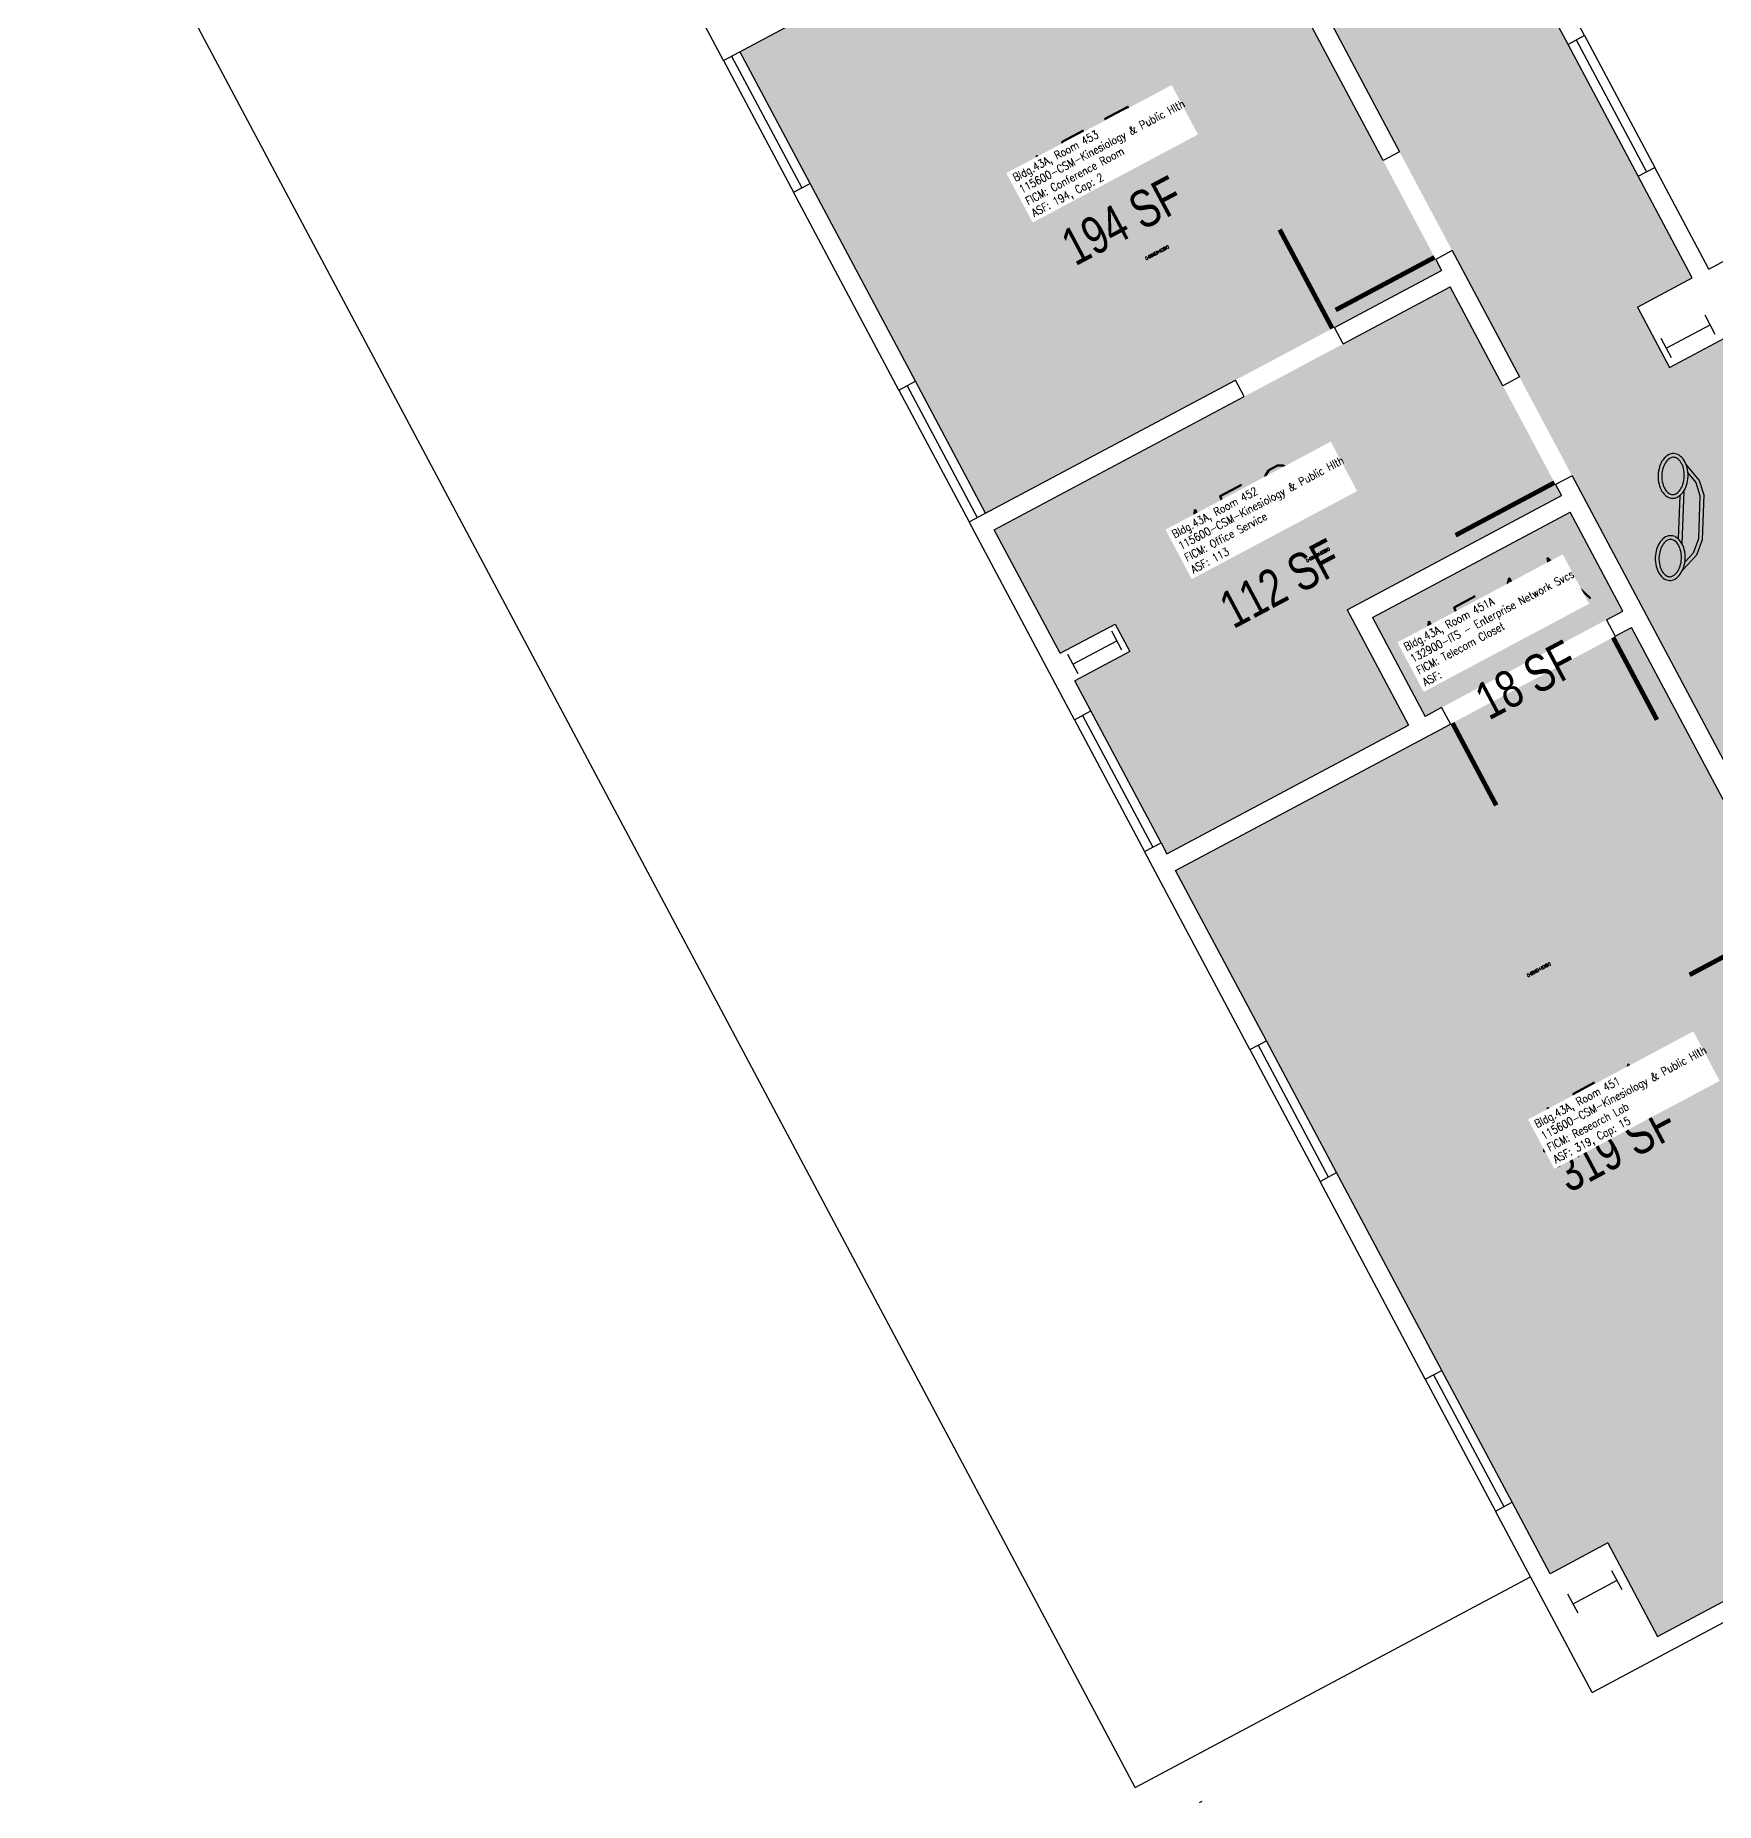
# Model space of a CAD drawing. Header units: inches. Extents: x 69216223 to 69217558, y 27666214 to 27667522.
# Drawn here: x 69216223 to 69216763, y 27666331 to 27666899 of the extents above; entities that cross this region are included whole.
import ezdxf
from ezdxf.enums import TextEntityAlignment as Align

# ---------------------------------------------------------------- set-up
doc = ezdxf.new("R2010")
doc.units = ezdxf.units.IN
doc.header["$LTSCALE"] = 100
doc.header["$MEASUREMENT"] = 0
doc.layers.get('0').update_dxf_attribs({"linetype": 'CONTINUOUS'})
for name, color, linetype in [('A-COLS', 5, 'CONTINUOUS'), ('A-DOOR', 2, 'CONTINUOUS'), ('A-GLAZ', 1, 'CONTINUOUS'), ('A-IDEN-ICON', 4, 'CONTINUOUS'), ('A-IDEN-RNUM', 7, 'CONTINUOUS'), ('A-IDEN-SNUM', 4, 'CONTINUOUS'), ('A-IDEN-VNUM', 4, 'CONTINUOUS'), ('A-ROOF', 2, 'CONTINUOUS'), ('A-WALL', 5, 'CONTINUOUS'), ('AREA-TEXT', 3, 'CONTINUOUS'), ('Rooms-Category-Color', 7, 'CONTINUOUS'), ('Rooms-College-Color', 7, 'CONTINUOUS'), ('Rooms-Department-Color', 7, 'CONTINUOUS'), ('Rooms-Division-Color', 7, 'CONTINUOUS'), ('Rooms-Information', 7, 'CONTINUOUS')]:
    doc.layers.add(name, color=color, linetype=linetype)
doc.styles.add('AREA', font='arial.ttf', dxfattribs={"width": 0.75, "height": 12})
doc.styles.add('ROOMSNUMBER', font='TXT.SHX', dxfattribs={"height": 1})
doc.styles.add('ROOMVNUMBER', font='simplex.shx', dxfattribs={"width": 0.85})

# ---------------------------------------------------------------- blocks, each defined once
blk = doc.blocks.new('COL1')
for p, q in [((-0.5, 0.5), (0.5, 0.5)), ((0, 0.5), (0, -0.5)), ((-0.5, -0.5), (0.5, -0.5))]:
    blk.add_line(p, q)
blk = doc.blocks.new('CPPHONE')
for p, q in [((0.0096, 0.0252), (-0.0196, -0.0252)), ((0.0169, 0.0279), (-0.0182, -0.0329))]:
    blk.add_line(p, q)
for points in [[(0.0288, 0.0786, 0.139889), (0.0216, 0.0804, 0.107118), (0.0122, 0.0781, 0.079812), (0.0039, 0.0722, 0.067459), (-0.0035, 0.0626, 0.067459), (-0.008, 0.0515, 0.079812), (-0.009, 0.0413, 0.107118), (-0.0064, 0.032, 0.139889), (-0.0012, 0.0267, 0.139889), (0.0061, 0.0248, 0.107118), (0.0155, 0.0272, 0.079812), (0.0238, 0.0331, 0.067459), (0.0312, 0.0426, 0.067459), (0.0357, 0.0538, 0.079812), (0.0367, 0.0639, 0.107118), (0.034, 0.0732, 0.139889)], [(0.0263, 0.0743, 0.139889), (0.0218, 0.0754, 0.107118), (0.0144, 0.0736, 0.079812), (0.0074, 0.0686, 0.067459), (0.0008, 0.0601, 0.067459), (-0.0032, 0.0502, 0.079812), (-0.004, 0.0417, 0.107118), (-0.0019, 0.0344, 0.139889), (0.0013, 0.031, 0.139889), (0.0059, 0.0298, 0.107118), (0.0133, 0.0317, 0.079812), (0.0203, 0.0367, 0.067459), (0.0268, 0.0451, 0.067459), (0.0309, 0.055, 0.079812), (0.0317, 0.0636, 0.107118), (0.0296, 0.0709, 0.139889)], [(-0.0262, -0.0167, 0.139889), (-0.0334, -0.0148, 0.107118), (-0.0428, -0.0172, 0.079812), (-0.0511, -0.0231, 0.067459), (-0.0585, -0.0326, 0.067459), (-0.063, -0.0438, 0.079812), (-0.064, -0.0539, 0.107118), (-0.0614, -0.0632, 0.139889), (-0.0562, -0.0686, 0.139889), (-0.0489, -0.0704, 0.107118), (-0.0395, -0.0681, 0.079812), (-0.0312, -0.0622, 0.067459), (-0.0238, -0.0526, 0.067459), (-0.0193, -0.0415, 0.079812), (-0.0183, -0.0313, 0.107118), (-0.021, -0.022, 0.139889)], [(-0.0287, -0.021, 0.139889), (-0.0332, -0.0198, 0.107118), (-0.0406, -0.0217, 0.079812), (-0.0476, -0.0267, 0.067459), (-0.0542, -0.0351, 0.067459), (-0.0582, -0.045, 0.079812), (-0.059, -0.0536, 0.107118), (-0.0569, -0.0609, 0.139889), (-0.0537, -0.0643, 0.139889), (-0.0491, -0.0654, 0.107118), (-0.0417, -0.0636, 0.079812), (-0.0347, -0.0586, 0.067459), (-0.0282, -0.0501, 0.067459), (-0.0241, -0.0402, 0.079812), (-0.0233, -0.0317, 0.107118), (-0.0254, -0.0244, 0.139889)]]:
    blk.add_lwpolyline(points, format="xyb", close=True)
for points in [[(0.0364, 0.0572), (0.0417, 0.0308), (0.0382, 0.0108), (0.0082, -0.0411), (-0.0083, -0.0558), (-0.0338, -0.0645)], [(0.0334, 0.047), (0.0366, 0.0307), (0.0334, 0.0126), (0.0043, -0.0379), (-0.0109, -0.0514), (-0.0265, -0.0567)]]:
    blk.add_lwpolyline(points)

msp = doc.modelspace()

# ---------------------------------------------------------------- hatches: boundary and pattern name
at = {"layer": 'Rooms-Category-Color', "true_color": 0xadadad}
for points in [[(69216587.34, 27667105.04), (69216595.8, 27667089.15), (69216609.04, 27667096.2), (69216628.31, 27667060.01), (69216615.07, 27667052.96), (69216627.29, 27667030.01), (69216640.53, 27667037.06), (69216755.66, 27666820.8), (69216738.01, 27666811.4), (69216748.35, 27666791.98), (69216766, 27666801.38), (69216822.39, 27666695.46), (69217117.21, 27666852.42), (69217145.41, 27666799.45), (69217101.28, 27666775.96), (69217109.74, 27666760.07), (69217081.49, 27666745.03), (69217073.03, 27666760.92), (69217067.73, 27666758.1), (69217103.45, 27666691.01), (69217071.67, 27666674.1), (69217095.17, 27666629.96), (69217024.55, 27666592.37), (69217001.06, 27666636.5), (69216969.28, 27666619.58), (69216933.56, 27666686.67), (69216928.27, 27666683.85), (69216936.73, 27666667.96), (69216908.48, 27666652.92), (69216900.02, 27666668.81), (69216794.1, 27666612.42), (69216544.09, 27667082.01)], [(69216652.88, 27666711.7), (69216669.79, 27666679.92), (69216675.09, 27666682.74), (69216733.35, 27666713.76), (69216716.43, 27666745.53)]]:
    msp.add_hatch(color=253, dxfattribs=at).paths.add_polyline_path(points)
at = {"layer": 'Rooms-Category-Color', "true_color": 0xfa9ba3}
for points in [[(69216596.13, 27666971.5), (69216592.59, 27666969.62), (69216449.6, 27666893.49), (69216472.15, 27666851.12), (69216505.99, 27666787.57), (69216528.55, 27666745.2), (69216640.65, 27666804.88), (69216675.08, 27666823.21), (69216673.2, 27666826.74)], [(69216531.37, 27666739.9), (69216552.52, 27666700.18), (69216570.17, 27666709.58), (69216574.87, 27666700.75), (69216557.21, 27666691.35), (69216562.38, 27666681.65), (69216584.94, 27666639.28), (69216586.82, 27666635.75), (69216664.5, 27666677.1), (69216644.76, 27666714.17), (69216713.61, 27666750.83), (69216711.73, 27666754.36), (69216677.9, 27666817.91), (69216643.47, 27666799.59)]]:
    msp.add_hatch(color=241, dxfattribs=at).paths.add_polyline_path(points)
at = {"layer": 'Rooms-Category-Color', "true_color": 0xe3f498}
msp.add_hatch(color=61, dxfattribs=at).paths.add_polyline_path([(69216781.74, 27666605.84), (69216788.8, 27666609.6), (69216786.92, 27666613.13), (69216736.17, 27666708.46), (69216730.87, 27666705.64), (69216677.91, 27666677.44), (69216589.64, 27666630.45), (69216618.78, 27666575.72), (69216641.33, 27666533.35), (69216675.17, 27666469.8), (69216697.73, 27666427.43), (69216709.95, 27666404.48), (69216728.48, 27666414.35), (69216744.46, 27666384.34), (69216784.18, 27666405.48), (69216819.49, 27666424.28), (69216830.08, 27666429.92), (69216865.39, 27666448.72)])
at = {"layer": 'Rooms-College-Color', "true_color": 0xadadad}
for points in [[(69216587.34, 27667105.04), (69216595.8, 27667089.15), (69216609.04, 27667096.2), (69216628.31, 27667060.01), (69216615.07, 27667052.96), (69216627.29, 27667030.01), (69216640.53, 27667037.06), (69216755.66, 27666820.8), (69216738.01, 27666811.4), (69216748.35, 27666791.98), (69216766, 27666801.38), (69216822.39, 27666695.46), (69217117.21, 27666852.42), (69217145.41, 27666799.45), (69217101.28, 27666775.96), (69217109.74, 27666760.07), (69217081.49, 27666745.03), (69217073.03, 27666760.92), (69217067.73, 27666758.1), (69217103.45, 27666691.01), (69217071.67, 27666674.1), (69217095.17, 27666629.96), (69217024.55, 27666592.37), (69217001.06, 27666636.5), (69216969.28, 27666619.58), (69216933.56, 27666686.67), (69216928.27, 27666683.85), (69216936.73, 27666667.96), (69216908.48, 27666652.92), (69216900.02, 27666668.81), (69216794.1, 27666612.42), (69216544.09, 27667082.01)], [(69216652.88, 27666711.7), (69216669.79, 27666679.92), (69216675.09, 27666682.74), (69216733.35, 27666713.76), (69216716.43, 27666745.53)]]:
    msp.add_hatch(color=253, dxfattribs=at).paths.add_polyline_path(points)
at = {"layer": 'Rooms-College-Color', "true_color": 0xffe090}
for points in [[(69216596.13, 27666971.5), (69216592.59, 27666969.62), (69216449.6, 27666893.49), (69216472.15, 27666851.12), (69216505.99, 27666787.57), (69216528.55, 27666745.2), (69216640.65, 27666804.88), (69216675.08, 27666823.21), (69216673.2, 27666826.74)], [(69216531.37, 27666739.9), (69216552.52, 27666700.18), (69216570.17, 27666709.58), (69216574.87, 27666700.75), (69216557.21, 27666691.35), (69216562.38, 27666681.65), (69216584.94, 27666639.28), (69216586.82, 27666635.75), (69216664.5, 27666677.1), (69216644.76, 27666714.17), (69216713.61, 27666750.83), (69216711.73, 27666754.36), (69216677.9, 27666817.91), (69216643.47, 27666799.59)], [(69216781.74, 27666605.84), (69216788.8, 27666609.6), (69216786.92, 27666613.13), (69216736.17, 27666708.46), (69216730.87, 27666705.64), (69216677.91, 27666677.44), (69216589.64, 27666630.45), (69216618.78, 27666575.72), (69216641.33, 27666533.35), (69216675.17, 27666469.8), (69216697.73, 27666427.43), (69216709.95, 27666404.48), (69216728.48, 27666414.35), (69216744.46, 27666384.34), (69216784.18, 27666405.48), (69216819.49, 27666424.28), (69216830.08, 27666429.92), (69216865.39, 27666448.72)]]:
    msp.add_hatch(color=41, dxfattribs=at).paths.add_polyline_path(points)
at = {"layer": 'Rooms-Department-Color', "true_color": 0xacacac}
for points in [[(69216587.34, 27667105.04), (69216595.8, 27667089.15), (69216609.04, 27667096.2), (69216628.31, 27667060.01), (69216615.07, 27667052.96), (69216627.29, 27667030.01), (69216640.53, 27667037.06), (69216755.66, 27666820.8), (69216738.01, 27666811.4), (69216748.35, 27666791.98), (69216766, 27666801.38), (69216822.39, 27666695.46), (69217117.21, 27666852.42), (69217145.41, 27666799.45), (69217101.28, 27666775.96), (69217109.74, 27666760.07), (69217081.49, 27666745.03), (69217073.03, 27666760.92), (69217067.73, 27666758.1), (69217103.45, 27666691.01), (69217071.67, 27666674.1), (69217095.17, 27666629.96), (69217024.55, 27666592.37), (69217001.06, 27666636.5), (69216969.28, 27666619.58), (69216933.56, 27666686.67), (69216928.27, 27666683.85), (69216936.73, 27666667.96), (69216908.48, 27666652.92), (69216900.02, 27666668.81), (69216794.1, 27666612.42), (69216544.09, 27667082.01)], [(69216652.88, 27666711.7), (69216669.79, 27666679.92), (69216675.09, 27666682.74), (69216733.35, 27666713.76), (69216716.43, 27666745.53)]]:
    msp.add_hatch(color=253, dxfattribs=at).paths.add_polyline_path(points)
at = {"layer": 'Rooms-Department-Color', "true_color": 0xffe090}
for points in [[(69216596.13, 27666971.5), (69216592.59, 27666969.62), (69216449.6, 27666893.49), (69216472.15, 27666851.12), (69216505.99, 27666787.57), (69216528.55, 27666745.2), (69216640.65, 27666804.88), (69216675.08, 27666823.21), (69216673.2, 27666826.74)], [(69216531.37, 27666739.9), (69216552.52, 27666700.18), (69216570.17, 27666709.58), (69216574.87, 27666700.75), (69216557.21, 27666691.35), (69216562.38, 27666681.65), (69216584.94, 27666639.28), (69216586.82, 27666635.75), (69216664.5, 27666677.1), (69216644.76, 27666714.17), (69216713.61, 27666750.83), (69216711.73, 27666754.36), (69216677.9, 27666817.91), (69216643.47, 27666799.59)], [(69216781.74, 27666605.84), (69216788.8, 27666609.6), (69216786.92, 27666613.13), (69216736.17, 27666708.46), (69216730.87, 27666705.64), (69216677.91, 27666677.44), (69216589.64, 27666630.45), (69216618.78, 27666575.72), (69216641.33, 27666533.35), (69216675.17, 27666469.8), (69216697.73, 27666427.43), (69216709.95, 27666404.48), (69216728.48, 27666414.35), (69216744.46, 27666384.34), (69216784.18, 27666405.48), (69216819.49, 27666424.28), (69216830.08, 27666429.92), (69216865.39, 27666448.72)]]:
    msp.add_hatch(color=41, dxfattribs=at).paths.add_polyline_path(points)
at = {"layer": 'Rooms-Division-Color', "true_color": 0xadadad}
for points in [[(69216587.34, 27667105.04), (69216595.8, 27667089.15), (69216609.04, 27667096.2), (69216628.31, 27667060.01), (69216615.07, 27667052.96), (69216627.29, 27667030.01), (69216640.53, 27667037.06), (69216755.66, 27666820.8), (69216738.01, 27666811.4), (69216748.35, 27666791.98), (69216766, 27666801.38), (69216822.39, 27666695.46), (69217117.21, 27666852.42), (69217145.41, 27666799.45), (69217101.28, 27666775.96), (69217109.74, 27666760.07), (69217081.49, 27666745.03), (69217073.03, 27666760.92), (69217067.73, 27666758.1), (69217103.45, 27666691.01), (69217071.67, 27666674.1), (69217095.17, 27666629.96), (69217024.55, 27666592.37), (69217001.06, 27666636.5), (69216969.28, 27666619.58), (69216933.56, 27666686.67), (69216928.27, 27666683.85), (69216936.73, 27666667.96), (69216908.48, 27666652.92), (69216900.02, 27666668.81), (69216794.1, 27666612.42), (69216544.09, 27667082.01)], [(69216652.88, 27666711.7), (69216669.79, 27666679.92), (69216675.09, 27666682.74), (69216733.35, 27666713.76), (69216716.43, 27666745.53)]]:
    msp.add_hatch(color=253, dxfattribs=at).paths.add_polyline_path(points)
at = {"layer": 'Rooms-Division-Color', "true_color": 0xffe090}
for points in [[(69216596.13, 27666971.5), (69216592.59, 27666969.62), (69216449.6, 27666893.49), (69216472.15, 27666851.12), (69216505.99, 27666787.57), (69216528.55, 27666745.2), (69216640.65, 27666804.88), (69216675.08, 27666823.21), (69216673.2, 27666826.74)], [(69216531.37, 27666739.9), (69216552.52, 27666700.18), (69216570.17, 27666709.58), (69216574.87, 27666700.75), (69216557.21, 27666691.35), (69216562.38, 27666681.65), (69216584.94, 27666639.28), (69216586.82, 27666635.75), (69216664.5, 27666677.1), (69216644.76, 27666714.17), (69216713.61, 27666750.83), (69216711.73, 27666754.36), (69216677.9, 27666817.91), (69216643.47, 27666799.59)], [(69216781.74, 27666605.84), (69216788.8, 27666609.6), (69216786.92, 27666613.13), (69216736.17, 27666708.46), (69216730.87, 27666705.64), (69216677.91, 27666677.44), (69216589.64, 27666630.45), (69216618.78, 27666575.72), (69216641.33, 27666533.35), (69216675.17, 27666469.8), (69216697.73, 27666427.43), (69216709.95, 27666404.48), (69216728.48, 27666414.35), (69216744.46, 27666384.34), (69216784.18, 27666405.48), (69216819.49, 27666424.28), (69216830.08, 27666429.92), (69216865.39, 27666448.72)]]:
    msp.add_hatch(color=41, dxfattribs=at).paths.add_polyline_path(points)

# ---------------------------------------------------------------- linework, layer by layer
at = {"layer": 'A-DOOR'}
for points in [[(69216672.84, 27666827.4, 1.5, 1.5, 0), (69216641.07, 27666810.48, 0, 0, 0), (69216640.71, 27666811.15, 0, 0, -0.414214), (69216657.6, 27666859.22, 0, 0, -0.414214)], [(69216639.99, 27666804.53, 1.5, 1.5, 0), (69216623.07, 27666836.31, 0, 0, 0), (69216622.41, 27666835.95, 0, 0, 0.414214), (69216609.58, 27666786.64, 0, 0, 0.414214)], [(69216711.38, 27666755.02, 1.5, 1.5, 0), (69216679.6, 27666738.1, 0, 0, 0), (69216679.25, 27666738.77, 0, 0, -0.414214), (69216696.14, 27666786.84, 0, 0, -0.414214)], [(69216730.21, 27666705.29, 1.5, 1.5, 0), (69216744.31, 27666678.81, 0, 0, 0), (69216744.97, 27666679.16, 0, 0, -0.414214), (69216704.39, 27666691.54, 0, 0, -0.414214)], [(69216678.57, 27666677.8, 1.5, 1.5, 0), (69216692.67, 27666651.31, 0, 0, 0), (69216692.01, 27666650.96, 0, 0, 0.414214), (69216704.39, 27666691.54, 0, 0, 0.414214)], [(69216786.57, 27666613.79, 1.5, 1.5, 0), (69216754.79, 27666596.87, 0, 0, 0), (69216754.44, 27666597.53, 0, 0, -0.414214), (69216771.33, 27666645.61, 0, 0, -0.414214)]]:
    msp.add_lwpolyline(points, format="xyseb", dxfattribs=at)
at = {"layer": 'A-GLAZ'}
for p, q in [((69216738.27, 27666853.46), (69216715.72, 27666895.83)), ((69216718.37, 27666897.24), (69216740.92, 27666854.87)), ((69216721.01, 27666898.65), (69216743.57, 27666856.28)), ((69216444.3, 27666890.67), (69216466.86, 27666848.3)), ((69216446.95, 27666892.08), (69216469.51, 27666849.71)), ((69216472.15, 27666851.12), (69216449.6, 27666893.49)), ((69216528.55, 27666745.2), (69216505.99, 27666787.57)), ((69216500.69, 27666784.75), (69216523.25, 27666742.38)), ((69216503.34, 27666786.16), (69216525.9, 27666743.79)), ((69216557.09, 27666678.83), (69216579.65, 27666636.46)), ((69216559.74, 27666680.24), (69216582.29, 27666637.87)), ((69216584.94, 27666639.28), (69216562.38, 27666681.65)), ((69216613.48, 27666572.9), (69216636.04, 27666530.53)), ((69216616.13, 27666574.31), (69216638.69, 27666531.94)), ((69216641.33, 27666533.35), (69216618.78, 27666575.72)), ((69216697.73, 27666427.43), (69216675.17, 27666469.8)), ((69216669.87, 27666466.98), (69216692.43, 27666424.61)), ((69216672.52, 27666468.39), (69216695.08, 27666426.02))]:
    msp.add_line(p, q, dxfattribs=at)
at = {"layer": 'A-ROOF'}
for q in [(69216223.2, 27666999.54), (69216703.71, 27666403.42)]:
    msp.add_line((69216576.6, 27666335.75), q, dxfattribs=at)
at = {"layer": 'A-WALL'}
for p, q in [((69216563.83, 27667044.94), (69216661.57, 27666861.34)), ((69216656.28, 27666858.52), (69216596.13, 27666971.5)), ((69216715.72, 27666895.83), (69216681.88, 27666959.38)), ((69216721.01, 27666898.65), (69216687.18, 27666962.2)), ((69216444.3, 27666890.67), (69216410.47, 27666954.23)), ((69216444.3, 27666890.67), (69216560.82, 27666952.71)), ((69216721.01, 27666898.65), (69216715.72, 27666895.83)), ((69216661.57, 27666861.34), (69216656.28, 27666858.52)), ((69216738.27, 27666853.46), (69216743.57, 27666856.28)), ((69216760.96, 27666823.62), (69216743.57, 27666856.28)), ((69216466.86, 27666848.3), (69216472.15, 27666851.12)), ((69216505.99, 27666787.57), (69216472.15, 27666851.12)), ((69216755.66, 27666820.8), (69216738.27, 27666853.46)), ((69216500.69, 27666784.75), (69216466.86, 27666848.3)), ((69216678.49, 27666829.56), (69216673.2, 27666826.74)), ((69216673.2, 27666826.74), (69216675.08, 27666823.21)), ((69216678.49, 27666829.56), (69216700.11, 27666788.96)), ((69216760.96, 27666823.62), (69216773.32, 27666830.2)), ((69216640.65, 27666804.88), (69216675.08, 27666823.21)), ((69216738.01, 27666811.4), (69216755.66, 27666820.8)), ((69216643.47, 27666799.59), (69216677.9, 27666817.91)), ((69216694.81, 27666786.14), (69216677.9, 27666817.91)), ((69216738.01, 27666811.4), (69216748.35, 27666791.98)), ((69216643.47, 27666799.59), (69216640.65, 27666804.88)), ((69216748.35, 27666791.98), (69216766, 27666801.38)), ((69216500.69, 27666784.75), (69216505.99, 27666787.57)), ((69216523.25, 27666742.38), (69216608.87, 27666787.96)), ((69216611.69, 27666782.67), (69216608.87, 27666787.96)), ((69216700.11, 27666788.96), (69216694.81, 27666786.14)), ((69216531.37, 27666739.9), (69216611.69, 27666782.67)), ((69216717.03, 27666757.18), (69216711.73, 27666754.36)), ((69216711.73, 27666754.36), (69216713.61, 27666750.83)), ((69216717.03, 27666757.18), (69216775.3, 27666647.73)), ((69216644.76, 27666714.17), (69216713.61, 27666750.83)), ((69216557.09, 27666678.83), (69216523.25, 27666742.38)), ((69216652.88, 27666711.7), (69216716.43, 27666745.53)), ((69216733.35, 27666713.76), (69216716.43, 27666745.53)), ((69216552.52, 27666700.18), (69216531.37, 27666739.9)), ((69216644.76, 27666714.17), (69216664.5, 27666677.1)), ((69216728.05, 27666710.94), (69216733.35, 27666713.76)), ((69216552.52, 27666700.18), (69216570.17, 27666709.58)), ((69216570.17, 27666709.58), (69216574.87, 27666700.75)), ((69216652.88, 27666711.7), (69216669.79, 27666679.92)), ((69216728.05, 27666710.94), (69216730.87, 27666705.64)), ((69216730.87, 27666705.64), (69216736.17, 27666708.46)), ((69216770, 27666644.91), (69216736.17, 27666708.46)), ((69216574.87, 27666700.75), (69216557.21, 27666691.35)), ((69216562.38, 27666681.65), (69216557.21, 27666691.35)), ((69216557.09, 27666678.83), (69216562.38, 27666681.65)), ((69216675.09, 27666682.74), (69216669.79, 27666679.92)), ((69216675.09, 27666682.74), (69216677.91, 27666677.44)), ((69216586.82, 27666635.75), (69216664.5, 27666677.1)), ((69216589.64, 27666630.45), (69216677.91, 27666677.44)), ((69216579.65, 27666636.46), (69216584.94, 27666639.28)), ((69216584.94, 27666639.28), (69216586.82, 27666635.75)), ((69216613.48, 27666572.9), (69216579.65, 27666636.46)), ((69216618.78, 27666575.72), (69216589.64, 27666630.45)), ((69216613.48, 27666572.9), (69216618.78, 27666575.72)), ((69216636.04, 27666530.53), (69216641.33, 27666533.35)), ((69216675.17, 27666469.8), (69216641.33, 27666533.35)), ((69216669.87, 27666466.98), (69216636.04, 27666530.53)), ((69216669.87, 27666466.98), (69216675.17, 27666469.8)), ((69216692.43, 27666424.61), (69216697.73, 27666427.43)), ((69216723.45, 27666366.35), (69216692.43, 27666424.61)), ((69216709.95, 27666404.48), (69216697.73, 27666427.43)), ((69216728.48, 27666414.35), (69216709.95, 27666404.48)), ((69216728.48, 27666414.35), (69216744.46, 27666384.34)), ((69216744.46, 27666384.34), (69216784.18, 27666405.48)), ((69216723.45, 27666366.35), (69216787, 27666400.19)), ((69216597.3, 27666330.91), (69216598.19, 27666331.38)), ((69216597.3, 27666330.91), (69216598.19, 27666331.38))]:
    msp.add_line(p, q, dxfattribs=at)

# ---------------------------------------------------------------- block references
at = {"layer": 'A-COLS', "xscale": 7.000000000465661, "yscale": 15.99999999947438, "zscale": 7.000000000465661, "rotation": 118.0306546719117}
for p in [(69216754.35, 27666801.98), (69216563.69, 27666700.47), (69216724.41, 27666398.59)]:
    msp.add_blockref('COL1', p, dxfattribs=at)
at = {"layer": 'A-IDEN-ICON', "xscale": 240, "yscale": 240, "zscale": 240, "rotation": 28.03065467191171}
msp.add_blockref('CPPHONE', (69216752.48, 27666744.46), dxfattribs=at)

# ---------------------------------------------------------------- texts
at = {"layer": 'A-IDEN-RNUM', "style": 'ROOMSNUMBER'}
for s, p in [('0453-00', (69216583.67, 27666828.92)), ('0452-00', (69216635.36, 27666731.83)), ('0451-A0', (69216682.35, 27666713.79)), ('0451-00', (69216706.32, 27666598.54))]:
    msp.add_text(s, height=1, rotation=28.0307, dxfattribs=at).set_placement(p, align=Align.MIDDLE)
at = {"layer": 'A-IDEN-SNUM', "style": 'ROOMSNUMBER'}
for s, p in [('043A045300', (69216583.67, 27666828.92)), ('043A045200', (69216635.36, 27666731.83)), ('043A0451A0', (69216682.35, 27666713.79)), ('043A045100', (69216706.32, 27666598.54))]:
    msp.add_text(s, height=1, rotation=28.0307, dxfattribs=at).set_placement(p, align=Align.MIDDLE)
at = {"layer": 'A-IDEN-VNUM', "style": 'ROOMVNUMBER'}
for s, p in [('453', (69216560.82, 27666858.38)), ('452', (69216611.57, 27666744.58)), ('451A', (69216692.89, 27666711.99)), ('451', (69216725.08, 27666552.52))]:
    msp.add_text(s, height=18, rotation=28.0307, dxfattribs=at).set_placement(p, align=Align.MIDDLE)
at = {"layer": 'AREA-TEXT', "style": 'AREA', "width": 0.75}
for s, p in [('194 SF', (69216572.41, 27666839.25)), ('112 SF', (69216623.23, 27666722.68)), ('18 SF', (69216702.29, 27666691.7)), ('319 SF', (69216731.05, 27666541.46))]:
    msp.add_text(s, height=12, rotation=28.0307, dxfattribs=at).set_placement(p, align=Align.MIDDLE_CENTER)

# ---------------------------------------------------------------- next in the draw order: texts
at = {"layer": 'Rooms-Information', "width": 57.6, "attachment_point": 7, "rotation": 28.0307, "style": 'ROOMVNUMBER', "bg_fill": 3, "box_fill_scale": 1.5, "bg_fill_color": 256, "bg_fill_true_color": 13158600, "bg_fill_transparency": 0}
for s, insert, char_height in [('Bldg.43A, Room 453^M^J115600-CSM-Kinesiology & Public Hlth^M^JFICM: Conference Room^M^JASF: 194, Cap: 2', (69216544.63, 27666839.56), 2.57143), ('Bldg.43A, Room 452^M^J115600-CSM-Kinesiology & Public Hlth^M^JFICM: Office Service^M^JASF: 113', (69216595.37, 27666725.76), 2.5714), ('Bldg.43A, Room 451A^M^J132900-ITS - Enterprise Network Svcs^M^JFICM: Telecom Closet^M^JASF: ', (69216669.89, 27666689.55), 2.5714), ('Bldg.43A, Room 451^M^J115600-CSM-Kinesiology & Public Hlth^M^JFICM: Research Lab^M^JASF: 319, Cap: 15', (69216712.28, 27666535.51), 2.57143)]:
    msp.add_mtext(s, dxfattribs=dict(at, insert=insert, char_height=char_height))

doc.saveas('drawing.dxf')
